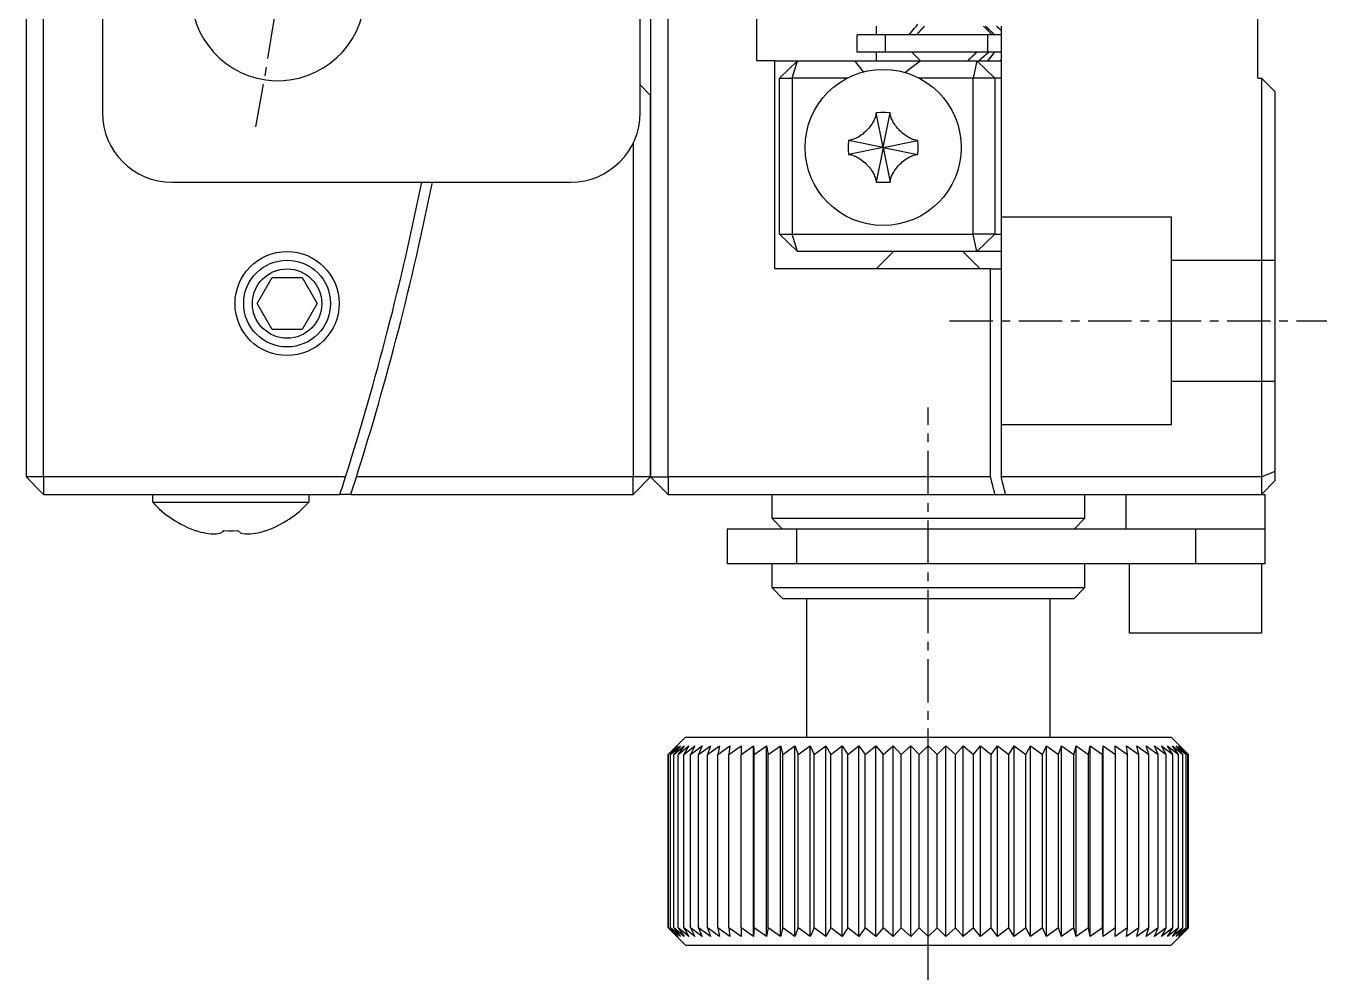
# Model space of a CAD drawing. Extents: x 72 to 479, y 51 to 365.
# Drawn here: x 328.93 to 366.42, y 134.86 to 162.36 of the extents above; entities that cross this region are included whole.
import ezdxf

# ---------------------------------------------------------------- set-up
doc = ezdxf.new("R2010")
doc.units = 0
doc.linetypes.add('CENTER', pattern=[2, 1.25, -0.25, 0.25, -0.25])
doc.layers.get('0').update_dxf_attribs({"linetype": 'CONTINUOUS'})
doc.layers.add('CENTER', color=1, linetype='CENTER')

msp = doc.modelspace()

# ---------------------------------------------------------------- linework, layer by layer
at = {"color": 7, "linetype": 'CONTINUOUS'}
for p, q in [((328.927, 198.362), (328.927, 149.362)), ((347.427, 149.362), (347.427, 198.362)), ((346.627, 159.862), (346.627, 187.862)), ((346.927, 187.362), (346.927, 160.362)), ((364.427, 160.862), (364.427, 186.862)), ((329.427, 149.362), (329.427, 173.862)), ((331.127, 169.411), (331.127, 159.862)), ((349.984, 161.362), (349.984, 168.862)), ((353.427, 162.362), (353.427, 162.112)), ((354.519, 162.29), (354.583, 162.362)), ((354.583, 162.362), (354.628, 162.412)), ((356.522, 162.362), (356.768, 162.112)), ((357.028, 162.362), (357.028, 149.362)), ((353.685, 162.112), (352.876, 162.112)), ((352.876, 161.612), (352.876, 162.112)), ((356.63, 162.112), (353.685, 162.112)), ((354.378, 162.112), (354.45, 162.206)), ((354.45, 162.206), (354.519, 162.29)), ((357.028, 162.112), (356.63, 162.112)), ((353.685, 161.612), (352.876, 161.612)), ((353.427, 161.612), (353.427, 161.362)), ((356.63, 161.612), (353.685, 161.612)), ((354.699, 161.362), (354.452, 161.612)), ((357.028, 161.612), (356.63, 161.612)), ((356.842, 161.612), (356.773, 161.522)), ((350.504, 161.362), (349.984, 161.362)), ((350.504, 161.362), (351.16, 161.362)), ((350.504, 155.362), (350.504, 161.362)), ((350.636, 160.862), (351.16, 161.362)), ((351.002, 160.862), (351.16, 161.362)), ((351.16, 161.362), (352.802, 161.362)), ((352.802, 161.362), (353.051, 161.037)), ((352.802, 161.362), (354.693, 161.362)), ((354.252, 161.023), (354.693, 161.362)), ((354.693, 161.362), (356.331, 161.362)), ((356.331, 161.362), (356.217, 160.862)), ((356.331, 161.362), (357.028, 161.362)), ((356.844, 160.862), (356.331, 161.362)), ((356.704, 161.439), (356.637, 161.362)), ((356.773, 161.522), (356.704, 161.439)), ((357.028, 161.395), (356.996, 161.362)), ((350.636, 156.362), (350.636, 160.862)), ((350.636, 160.862), (351.002, 160.862)), ((352.596, 160.862), (351.002, 160.862)), ((351.002, 160.862), (351.002, 156.362)), ((356.217, 160.862), (354.657, 160.862)), ((356.844, 160.862), (356.217, 160.862)), ((356.217, 156.362), (356.217, 160.862)), ((357.028, 160.862), (356.844, 160.862)), ((356.844, 160.862), (356.844, 156.362)), ((364.427, 160.862), (364.527, 160.862)), ((364.527, 160.862), (364.527, 149.362)), ((364.927, 160.462), (364.527, 160.862)), ((346.627, 160.662), (346.927, 160.362)), ((364.927, 149.528), (364.927, 160.462)), ((346.927, 160.362), (346.927, 149.362)), ((346.927, 149.362), (346.927, 160.362)), ((353.395, 159.721), (353.384, 159.693)), ((353.404, 159.749), (353.395, 159.721)), ((353.412, 159.777), (353.404, 159.749)), ((353.418, 159.806), (353.412, 159.777)), ((353.423, 159.835), (353.418, 159.806)), ((353.426, 159.864), (353.423, 159.835)), ((353.558, 159.869), (353.426, 159.864)), ((353.627, 158.862), (353.426, 159.864)), ((353.69, 159.869), (353.558, 159.869)), ((353.627, 158.862), (353.827, 159.864)), ((353.827, 159.864), (353.69, 159.869)), ((353.829, 159.841), (353.827, 159.864)), ((353.833, 159.818), (353.829, 159.841)), ((353.837, 159.796), (353.833, 159.818)), ((353.843, 159.773), (353.837, 159.796)), ((353.851, 159.744), (353.843, 159.773)), ((353.861, 159.716), (353.851, 159.744)), ((353.872, 159.687), (353.861, 159.716)), ((353.146, 159.347), (353.111, 159.313)), ((353.18, 159.383), (353.146, 159.347)), ((353.212, 159.42), (353.18, 159.383)), ((353.243, 159.457), (353.212, 159.42)), ((353.272, 159.495), (353.243, 159.457)), ((353.298, 159.533), (353.272, 159.495)), ((353.323, 159.573), (353.298, 159.533)), ((353.34, 159.602), (353.323, 159.573)), ((353.356, 159.632), (353.34, 159.602)), ((353.371, 159.662), (353.356, 159.632)), ((353.384, 159.693), (353.371, 159.662)), ((353.886, 159.656), (353.872, 159.687)), ((353.901, 159.625), (353.886, 159.656)), ((353.918, 159.594), (353.901, 159.625)), ((353.935, 159.564), (353.918, 159.594)), ((353.96, 159.526), (353.935, 159.564)), ((353.986, 159.489), (353.96, 159.526)), ((354.014, 159.452), (353.986, 159.489)), ((354.045, 159.415), (354.014, 159.452)), ((354.078, 159.378), (354.045, 159.415)), ((354.112, 159.343), (354.078, 159.378)), ((354.147, 159.309), (354.112, 159.343)), ((346.427, 158.99), (346.427, 149.362)), ((352.625, 159.062), (352.62, 158.925)), ((352.648, 159.065), (352.625, 159.062)), ((353.627, 158.862), (352.625, 159.062)), ((352.671, 159.068), (352.648, 159.065)), ((352.693, 159.073), (352.671, 159.068)), ((352.716, 159.078), (352.693, 159.073)), ((352.745, 159.087), (352.716, 159.078)), ((352.773, 159.096), (352.745, 159.087)), ((352.802, 159.107), (352.773, 159.096)), ((352.833, 159.121), (352.802, 159.107)), ((352.864, 159.136), (352.833, 159.121)), ((352.895, 159.153), (352.864, 159.136)), ((352.925, 159.171), (352.895, 159.153)), ((352.963, 159.195), (352.925, 159.171)), ((353, 159.222), (352.963, 159.195)), ((353.037, 159.249), (353, 159.222)), ((353.074, 159.281), (353.037, 159.249)), ((353.111, 159.313), (353.074, 159.281)), ((353.627, 158.862), (354.628, 159.062)), ((354.184, 159.276), (354.147, 159.309)), ((354.222, 159.246), (354.184, 159.276)), ((354.259, 159.217), (354.222, 159.246)), ((354.298, 159.191), (354.259, 159.217)), ((354.337, 159.166), (354.298, 159.191)), ((354.367, 159.149), (354.337, 159.166)), ((354.396, 159.133), (354.367, 159.149)), ((354.427, 159.118), (354.396, 159.133)), ((354.458, 159.105), (354.427, 159.118)), ((354.485, 159.094), (354.458, 159.105)), ((354.514, 159.085), (354.485, 159.094)), ((354.542, 159.077), (354.514, 159.085)), ((354.571, 159.071), (354.542, 159.077)), ((354.599, 159.066), (354.571, 159.071)), ((354.628, 159.062), (354.599, 159.066)), ((354.633, 158.931), (354.628, 159.062)), ((352.62, 158.925), (352.62, 158.794)), ((352.62, 158.794), (352.625, 158.662)), ((353.627, 158.862), (352.625, 158.662)), ((352.625, 158.662), (352.654, 158.659)), ((352.654, 158.659), (352.683, 158.654)), ((352.683, 158.654), (352.712, 158.647)), ((352.712, 158.647), (352.74, 158.639)), ((352.74, 158.639), (352.768, 158.63)), ((352.768, 158.63), (352.796, 158.619)), ((352.796, 158.619), (352.827, 158.606)), ((352.827, 158.606), (352.857, 158.592)), ((352.857, 158.592), (352.887, 158.576)), ((353.627, 158.862), (353.426, 157.861)), ((353.627, 158.862), (353.827, 157.861)), ((353.627, 158.862), (354.628, 158.662)), ((354.359, 158.571), (354.389, 158.588)), ((354.389, 158.588), (354.42, 158.603)), ((354.42, 158.603), (354.452, 158.617)), ((354.452, 158.617), (354.48, 158.628)), ((354.48, 158.628), (354.509, 158.638)), ((354.509, 158.638), (354.538, 158.646)), ((354.538, 158.646), (354.56, 158.652)), ((354.56, 158.652), (354.583, 158.656)), ((354.583, 158.656), (354.605, 158.66)), ((354.605, 158.66), (354.628, 158.662)), ((354.628, 158.662), (354.633, 158.799)), ((354.633, 158.799), (354.633, 158.931)), ((352.887, 158.576), (352.916, 158.559)), ((352.916, 158.559), (352.956, 158.534)), ((352.956, 158.534), (352.994, 158.507)), ((352.994, 158.507), (353.032, 158.479)), ((353.032, 158.479), (353.069, 158.448)), ((353.069, 158.448), (353.106, 158.415)), ((353.106, 158.415), (353.141, 158.382)), ((353.141, 158.382), (353.176, 158.346)), ((353.176, 158.346), (353.208, 158.31)), ((353.208, 158.31), (353.239, 158.272)), ((353.239, 158.272), (353.267, 158.236)), ((353.267, 158.236), (353.294, 158.198)), ((353.955, 158.191), (353.982, 158.23)), ((353.982, 158.23), (354.01, 158.267)), ((354.01, 158.267), (354.041, 158.305)), ((354.041, 158.305), (354.073, 158.342)), ((354.073, 158.342), (354.107, 158.377)), ((354.107, 158.377), (354.143, 158.411)), ((354.143, 158.411), (354.179, 158.444)), ((354.179, 158.444), (354.217, 158.475)), ((354.217, 158.475), (354.253, 158.503)), ((354.253, 158.503), (354.291, 158.529)), ((354.291, 158.529), (354.329, 158.554)), ((354.329, 158.554), (354.359, 158.571)), ((333.127, 157.862), (344.627, 157.862)), ((353.294, 158.198), (353.318, 158.16)), ((353.318, 158.16), (353.336, 158.13)), ((353.336, 158.13), (353.352, 158.1)), ((353.352, 158.1), (353.368, 158.069)), ((353.368, 158.069), (353.382, 158.037)), ((353.382, 158.037), (353.393, 158.009)), ((353.393, 158.009), (353.402, 157.98)), ((353.402, 157.98), (353.411, 157.951)), ((353.411, 157.951), (353.416, 157.929)), ((353.416, 157.929), (353.421, 157.906)), ((353.421, 157.906), (353.424, 157.884)), ((353.424, 157.884), (353.426, 157.861)), ((353.426, 157.861), (353.564, 157.856)), ((353.564, 157.856), (353.695, 157.856)), ((353.695, 157.856), (353.827, 157.861)), ((353.827, 157.861), (353.83, 157.89)), ((353.83, 157.89), (353.835, 157.918)), ((353.835, 157.918), (353.842, 157.947)), ((353.842, 157.947), (353.85, 157.975)), ((353.85, 157.975), (353.859, 158.004)), ((353.859, 158.004), (353.869, 158.031)), ((353.869, 158.031), (353.883, 158.062)), ((353.883, 158.062), (353.897, 158.093)), ((353.897, 158.093), (353.913, 158.122)), ((353.913, 158.122), (353.93, 158.152)), ((353.93, 158.152), (353.955, 158.191)), ((350.636, 156.362), (351.16, 155.862)), ((350.636, 156.362), (351.002, 156.362)), ((351.002, 156.362), (356.217, 156.362)), ((351.16, 155.862), (351.002, 156.362)), ((356.331, 155.862), (356.217, 156.362)), ((356.844, 156.362), (356.217, 156.362)), ((356.331, 155.862), (356.844, 156.362)), ((356.844, 156.362), (357.028, 156.362)), ((356.331, 155.862), (351.16, 155.862)), ((353.425, 155.362), (353.675, 155.612)), ((353.675, 155.612), (353.925, 155.862)), ((353.918, 155.854), (353.918, 155.862)), ((355.925, 155.862), (356.175, 155.612)), ((356.175, 155.612), (356.425, 155.362)), ((357.028, 155.862), (356.331, 155.862)), ((356.718, 155.362), (350.504, 155.362)), ((356.718, 149.362), (356.718, 155.362)), ((356.718, 155.362), (357.028, 155.362)), ((335.584, 154.362), (336.017, 155.112)), ((336.017, 155.112), (336.883, 155.112)), ((336.883, 155.112), (337.316, 154.362)), ((336.017, 153.612), (335.584, 154.362)), ((337.316, 154.362), (336.883, 153.612)), ((336.883, 153.612), (336.017, 153.612)), ((329.427, 148.862), (328.927, 149.362)), ((329.427, 149.362), (328.927, 149.362)), ((338.133, 149.362), (329.427, 149.362)), ((329.427, 149.362), (329.427, 148.862)), ((346.427, 149.362), (338.447, 149.362)), ((346.927, 149.362), (346.427, 148.862)), ((346.427, 148.862), (346.427, 149.362)), ((346.927, 149.362), (346.427, 149.362)), ((346.927, 149.362), (347.427, 149.362)), ((346.927, 149.362), (347.427, 148.862)), ((356.718, 149.362), (347.427, 149.362)), ((347.427, 149.362), (347.427, 148.862)), ((364.527, 149.362), (357.028, 149.362)), ((364.527, 149.362), (364.927, 149.528)), ((364.527, 149.362), (364.527, 148.862)), ((364.527, 148.862), (364.927, 149.262)), ((364.927, 149.262), (364.927, 149.528)), ((329.427, 148.862), (337.972, 148.862)), ((332.577, 148.633), (332.577, 148.862)), ((337.077, 148.862), (337.077, 148.633)), ((338.288, 148.862), (337.972, 148.862)), ((338.288, 148.862), (346.427, 148.862)), ((347.427, 148.862), (356.847, 148.862)), ((350.427, 148.162), (350.427, 148.862)), ((356.847, 148.862), (357.157, 148.862)), ((357.157, 148.862), (364.527, 148.862)), ((359.427, 148.862), (359.427, 148.162)), ((360.627, 147.862), (360.627, 148.862)), ((364.527, 148.862), (364.627, 148.862)), ((364.627, 148.862), (364.627, 147.862)), ((332.577, 148.633), (334.827, 148.633)), ((334.827, 148.633), (337.077, 148.633)), ((359.427, 148.162), (350.427, 148.162)), ((350.727, 147.862), (350.427, 148.162)), ((359.427, 148.162), (359.127, 147.862)), ((333.82, 147.813), (333.825, 147.818)), ((334.408, 147.722), (334.518, 147.74)), ((334.518, 147.74), (334.611, 147.789)), ((334.611, 147.789), (334.626, 147.818)), ((334.626, 147.818), (334.764, 147.814)), ((334.764, 147.814), (334.895, 147.814)), ((334.895, 147.814), (335.027, 147.818)), ((335.027, 147.818), (335.113, 147.747)), ((335.113, 147.747), (335.241, 147.722)), ((335.828, 147.818), (335.834, 147.813)), ((349.127, 147.862), (349.127, 146.862)), ((351.127, 147.862), (349.127, 147.862)), ((362.627, 147.862), (351.127, 147.862)), ((364.627, 147.862), (362.627, 147.862)), ((364.627, 147.862), (364.627, 146.862)), ((351.127, 146.862), (349.127, 146.862)), ((350.427, 146.162), (350.427, 146.862)), ((362.627, 146.862), (351.127, 146.862)), ((359.427, 146.862), (359.427, 146.162)), ((360.727, 144.862), (360.727, 146.862)), ((364.627, 146.862), (362.627, 146.862)), ((364.527, 146.862), (364.527, 144.862)), ((359.427, 146.162), (350.427, 146.162)), ((350.727, 145.862), (350.427, 146.162)), ((350.727, 145.862), (359.127, 145.862)), ((351.427, 141.862), (351.427, 145.862)), ((358.427, 145.862), (358.427, 141.862)), ((359.427, 146.162), (359.127, 145.862)), ((364.527, 144.862), (360.727, 144.862)), ((347.427, 141.362), (347.927, 141.862)), ((347.927, 141.862), (361.927, 141.862)), ((361.927, 141.862), (362.427, 141.362)), ((347.427, 141.362), (347.68, 141.611)), ((347.427, 136.362), (347.427, 141.362)), ((347.68, 141.611), (347.445, 141.362)), ((347.445, 141.362), (347.715, 141.611)), ((347.445, 136.362), (347.445, 141.362)), ((347.5, 141.362), (347.786, 141.611)), ((347.715, 141.611), (347.5, 141.362)), ((347.5, 136.362), (347.5, 141.362)), ((347.591, 141.362), (347.891, 141.611)), ((347.786, 141.611), (347.591, 141.362)), ((347.591, 136.362), (347.591, 141.362)), ((347.717, 141.362), (348.03, 141.611)), ((347.891, 141.611), (347.717, 141.362)), ((347.717, 136.362), (347.717, 141.362)), ((347.879, 141.362), (348.203, 141.611)), ((348.03, 141.611), (347.879, 141.362)), ((347.879, 136.362), (347.879, 141.362)), ((348.075, 141.362), (348.409, 141.611)), ((348.203, 141.611), (348.075, 141.362)), ((348.075, 136.362), (348.075, 141.362)), ((348.305, 141.362), (348.647, 141.611)), ((348.409, 141.611), (348.305, 141.362)), ((348.305, 136.362), (348.305, 141.362)), ((348.566, 141.362), (348.915, 141.611)), ((348.647, 141.611), (348.566, 141.362)), ((348.566, 136.362), (348.566, 141.362)), ((348.859, 141.362), (349.213, 141.611)), ((348.915, 141.611), (348.859, 141.362)), ((348.859, 136.362), (348.859, 141.362)), ((349.181, 141.362), (349.538, 141.611)), ((349.213, 141.611), (349.181, 141.362)), ((349.181, 136.362), (349.181, 141.362)), ((349.532, 141.362), (349.89, 141.611)), ((349.538, 141.611), (349.532, 141.362)), ((349.532, 136.362), (349.532, 141.362)), ((349.89, 136.114), (349.89, 141.611)), ((349.89, 141.611), (349.908, 141.362)), ((349.908, 141.362), (350.266, 141.611)), ((349.908, 136.362), (349.908, 141.362)), ((350.266, 136.114), (350.266, 141.611)), ((350.266, 141.611), (350.309, 141.362)), ((350.309, 141.362), (350.665, 141.611)), ((350.309, 136.362), (350.309, 141.362)), ((350.665, 136.114), (350.665, 141.611)), ((350.665, 141.611), (350.733, 141.362)), ((350.733, 141.362), (351.084, 141.611)), ((350.733, 136.362), (350.733, 141.362)), ((351.084, 136.114), (351.084, 141.611)), ((351.084, 141.611), (351.177, 141.362)), ((351.177, 141.362), (351.522, 141.611)), ((351.177, 136.362), (351.177, 141.362)), ((351.522, 136.114), (351.522, 141.611)), ((351.522, 141.611), (351.639, 141.362)), ((351.639, 141.362), (351.977, 141.611)), ((351.639, 136.362), (351.639, 141.362)), ((351.977, 136.114), (351.977, 141.611)), ((351.977, 141.611), (352.117, 141.362)), ((352.117, 141.362), (352.447, 141.611)), ((352.117, 136.362), (352.117, 141.362)), ((352.447, 136.114), (352.447, 141.611)), ((352.447, 141.611), (352.609, 141.362)), ((352.609, 141.362), (352.928, 141.611)), ((352.609, 136.362), (352.609, 141.362)), ((352.928, 136.114), (352.928, 141.611)), ((352.928, 141.611), (353.112, 141.362)), ((353.112, 141.362), (353.419, 141.611)), ((353.112, 136.362), (353.112, 141.362)), ((353.419, 136.114), (353.419, 141.611)), ((353.419, 141.611), (353.624, 141.362)), ((353.624, 141.362), (353.918, 141.611)), ((353.624, 136.362), (353.624, 141.362)), ((353.918, 136.114), (353.918, 141.611)), ((353.918, 141.611), (354.143, 141.362)), ((354.143, 141.362), (354.421, 141.611)), ((354.143, 136.362), (354.143, 141.362)), ((354.421, 136.114), (354.421, 141.611)), ((354.421, 141.611), (354.665, 141.362)), ((354.665, 141.362), (354.927, 141.611)), ((354.665, 136.362), (354.665, 141.362)), ((354.927, 136.114), (354.927, 141.611)), ((354.927, 141.611), (355.188, 141.362)), ((355.188, 141.362), (355.433, 141.611)), ((355.188, 136.362), (355.188, 141.362)), ((355.433, 136.114), (355.433, 141.611)), ((355.433, 141.611), (355.711, 141.362)), ((355.711, 141.362), (355.936, 141.611)), ((355.711, 136.362), (355.711, 141.362)), ((355.936, 136.114), (355.936, 141.611)), ((355.936, 141.611), (356.229, 141.362)), ((356.229, 141.362), (356.434, 141.611)), ((356.229, 136.362), (356.229, 141.362)), ((356.434, 136.114), (356.434, 141.611)), ((356.434, 141.611), (356.741, 141.362)), ((356.741, 141.362), (356.925, 141.611)), ((356.741, 136.362), (356.741, 141.362)), ((356.925, 136.114), (356.925, 141.611)), ((356.925, 141.611), (357.244, 141.362)), ((357.244, 141.362), (357.407, 141.611)), ((357.244, 136.362), (357.244, 141.362)), ((357.407, 136.114), (357.407, 141.611)), ((357.407, 141.611), (357.736, 141.362)), ((357.736, 141.362), (357.876, 141.611)), ((357.736, 136.362), (357.736, 141.362)), ((357.876, 136.114), (357.876, 141.611)), ((357.876, 141.611), (358.215, 141.362)), ((358.215, 141.362), (358.331, 141.611)), ((358.215, 136.362), (358.215, 141.362)), ((358.331, 136.114), (358.331, 141.611)), ((358.331, 141.611), (358.677, 141.362)), ((358.677, 141.362), (358.769, 141.611)), ((358.677, 136.362), (358.677, 141.362)), ((358.769, 136.114), (358.769, 141.611)), ((358.769, 141.611), (359.121, 141.362)), ((359.121, 141.362), (359.189, 141.611)), ((359.121, 136.362), (359.121, 141.362)), ((359.189, 136.114), (359.189, 141.611)), ((359.189, 141.611), (359.544, 141.362)), ((359.544, 141.362), (359.588, 141.611)), ((359.544, 136.362), (359.544, 141.362)), ((359.588, 136.114), (359.588, 141.611)), ((359.588, 141.611), (359.945, 141.362)), ((359.945, 141.362), (359.964, 141.611)), ((359.945, 136.362), (359.945, 141.362)), ((359.964, 136.114), (359.964, 141.611)), ((359.964, 141.611), (360.322, 141.362)), ((360.316, 141.611), (360.672, 141.362)), ((360.322, 141.362), (360.316, 141.611)), ((360.322, 136.362), (360.322, 141.362)), ((360.641, 141.611), (360.994, 141.362)), ((360.672, 141.362), (360.641, 141.611)), ((360.672, 136.362), (360.672, 141.362)), ((360.938, 141.611), (361.287, 141.362)), ((360.994, 141.362), (360.938, 141.611)), ((360.994, 136.362), (360.994, 141.362)), ((361.207, 141.611), (361.549, 141.362)), ((361.287, 141.362), (361.207, 141.611)), ((361.287, 136.362), (361.287, 141.362)), ((361.444, 141.611), (361.778, 141.362)), ((361.549, 141.362), (361.444, 141.611)), ((361.549, 136.362), (361.549, 141.362)), ((361.65, 141.611), (361.974, 141.362)), ((361.778, 141.362), (361.65, 141.611)), ((361.778, 136.362), (361.778, 141.362)), ((361.823, 141.611), (362.136, 141.362)), ((361.974, 141.362), (361.823, 141.611)), ((361.963, 141.611), (362.263, 141.362)), ((362.136, 141.362), (361.963, 141.611)), ((361.974, 136.362), (361.974, 141.362)), ((362.068, 141.611), (362.354, 141.362)), ((362.263, 141.362), (362.068, 141.611)), ((362.136, 136.362), (362.136, 141.362)), ((362.138, 141.611), (362.408, 141.362)), ((362.354, 141.362), (362.138, 141.611)), ((362.174, 141.611), (362.427, 141.362)), ((362.408, 141.362), (362.174, 141.611)), ((362.263, 136.362), (362.263, 141.362)), ((362.354, 136.362), (362.354, 141.362)), ((362.408, 136.362), (362.408, 141.362)), ((362.427, 136.362), (362.427, 141.362)), ((347.927, 135.862), (347.427, 136.362)), ((347.68, 136.114), (347.427, 136.362)), ((347.445, 136.362), (347.68, 136.114)), ((347.715, 136.114), (347.445, 136.362)), ((347.5, 136.362), (347.715, 136.114)), ((347.786, 136.114), (347.5, 136.362)), ((347.591, 136.362), (347.786, 136.114)), ((347.891, 136.114), (347.591, 136.362)), ((347.717, 136.362), (347.891, 136.114)), ((348.03, 136.114), (347.717, 136.362)), ((348.203, 136.114), (347.879, 136.362)), ((347.879, 136.362), (348.03, 136.114)), ((348.075, 136.362), (348.203, 136.114)), ((348.409, 136.114), (348.075, 136.362)), ((348.305, 136.362), (348.409, 136.114)), ((348.647, 136.114), (348.305, 136.362)), ((348.566, 136.362), (348.647, 136.114)), ((348.915, 136.114), (348.566, 136.362)), ((348.859, 136.362), (348.915, 136.114)), ((349.213, 136.114), (348.859, 136.362)), ((349.181, 136.362), (349.213, 136.114)), ((349.538, 136.114), (349.181, 136.362)), ((349.532, 136.362), (349.538, 136.114)), ((349.89, 136.114), (349.532, 136.362)), ((349.908, 136.362), (349.89, 136.114)), ((350.266, 136.114), (349.908, 136.362)), ((350.309, 136.362), (350.266, 136.114)), ((350.665, 136.114), (350.309, 136.362)), ((350.733, 136.362), (350.665, 136.114)), ((351.084, 136.114), (350.733, 136.362)), ((351.177, 136.362), (351.084, 136.114)), ((351.522, 136.114), (351.177, 136.362)), ((351.639, 136.362), (351.522, 136.114)), ((351.977, 136.114), (351.639, 136.362)), ((352.117, 136.362), (351.977, 136.114)), ((352.447, 136.114), (352.117, 136.362)), ((352.609, 136.362), (352.447, 136.114)), ((352.928, 136.114), (352.609, 136.362)), ((353.112, 136.362), (352.928, 136.114)), ((353.419, 136.114), (353.112, 136.362)), ((353.624, 136.362), (353.419, 136.114)), ((353.918, 136.114), (353.624, 136.362)), ((354.143, 136.362), (353.918, 136.114)), ((354.421, 136.114), (354.143, 136.362)), ((354.665, 136.362), (354.421, 136.114)), ((354.927, 136.114), (354.665, 136.362)), ((355.188, 136.362), (354.927, 136.114)), ((355.433, 136.114), (355.188, 136.362)), ((355.711, 136.362), (355.433, 136.114)), ((355.936, 136.114), (355.711, 136.362)), ((356.229, 136.362), (355.936, 136.114)), ((356.434, 136.114), (356.229, 136.362)), ((356.741, 136.362), (356.434, 136.114)), ((356.925, 136.114), (356.741, 136.362)), ((357.244, 136.362), (356.925, 136.114)), ((357.407, 136.114), (357.244, 136.362)), ((357.736, 136.362), (357.407, 136.114)), ((357.876, 136.114), (357.736, 136.362)), ((358.215, 136.362), (357.876, 136.114)), ((358.331, 136.114), (358.215, 136.362)), ((358.677, 136.362), (358.331, 136.114)), ((358.769, 136.114), (358.677, 136.362)), ((359.121, 136.362), (358.769, 136.114)), ((359.189, 136.114), (359.121, 136.362)), ((359.544, 136.362), (359.189, 136.114)), ((359.588, 136.114), (359.544, 136.362)), ((359.945, 136.362), (359.588, 136.114)), ((359.964, 136.114), (359.945, 136.362)), ((360.322, 136.362), (359.964, 136.114)), ((360.316, 136.114), (360.322, 136.362)), ((360.672, 136.362), (360.316, 136.114)), ((360.641, 136.114), (360.672, 136.362)), ((360.994, 136.362), (360.641, 136.114)), ((360.938, 136.114), (360.994, 136.362)), ((361.287, 136.362), (360.938, 136.114)), ((361.207, 136.114), (361.287, 136.362)), ((361.549, 136.362), (361.207, 136.114)), ((361.444, 136.114), (361.549, 136.362)), ((361.778, 136.362), (361.444, 136.114)), ((361.65, 136.114), (361.778, 136.362)), ((361.974, 136.362), (361.65, 136.114)), ((361.823, 136.114), (361.974, 136.362)), ((362.136, 136.362), (361.823, 136.114)), ((362.427, 136.362), (361.927, 135.862)), ((361.963, 136.114), (362.136, 136.362)), ((362.263, 136.362), (361.963, 136.114)), ((362.068, 136.114), (362.263, 136.362)), ((362.354, 136.362), (362.068, 136.114)), ((362.138, 136.114), (362.354, 136.362)), ((362.408, 136.362), (362.138, 136.114)), ((362.174, 136.114), (362.408, 136.362)), ((362.427, 136.362), (362.174, 136.114)), ((347.927, 135.862), (361.927, 135.862))]:
    msp.add_line(p, q, dxfattribs=at)
at = {"color": 3, "linetype": 'CONTINUOUS'}
for p, q in [((353.685, 162.112), (353.685, 161.612)), ((356.63, 162.112), (356.63, 161.612)), ((357.028, 156.862), (361.927, 156.862)), ((361.927, 156.862), (361.927, 150.862)), ((361.927, 155.612), (364.927, 155.612)), ((364.927, 152.112), (361.927, 152.112)), ((361.927, 150.862), (357.028, 150.862)), ((351.127, 147.862), (351.127, 146.862)), ((362.627, 147.862), (362.627, 146.862))]:
    msp.add_line(p, q, dxfattribs=at)
for points in [[(354.823, 162.362, 0), (354.821, 162.36, 0), (354.819, 162.358, 0), (354.817, 162.356, 0), (354.815, 162.354, 0), (354.813, 162.352, 0), (354.811, 162.35, 0), (354.809, 162.348, 0), (354.807, 162.346, 0), (354.806, 162.344, 0), (354.804, 162.342, 0), (354.802, 162.34, 0), (354.8, 162.338, 0), (354.798, 162.336, 0), (354.796, 162.334, 0), (354.794, 162.332, 0), (354.792, 162.33, 0), (354.79, 162.328, 0), (354.788, 162.326, 0), (354.786, 162.324, 0), (354.784, 162.322, 0), (354.782, 162.32, 0), (354.78, 162.318, 0), (354.779, 162.316, 0), (354.777, 162.314, 0), (354.775, 162.312, 0), (354.773, 162.31, 0), (354.771, 162.308, 0), (354.769, 162.306, 0), (354.767, 162.304, 0), (354.765, 162.302, 0), (354.763, 162.3, 0), (354.761, 162.298, 0), (354.76, 162.296, 0), (354.758, 162.294, 0), (354.756, 162.292, 0), (354.754, 162.29, 0), (354.752, 162.287, 0), (354.75, 162.285, 0), (354.748, 162.283, 0), (354.746, 162.281, 0), (354.744, 162.28, 0), (354.743, 162.278, 0), (354.741, 162.276, 0), (354.739, 162.274, 0), (354.737, 162.272, 0), (354.735, 162.27, 0), (354.733, 162.268, 0), (354.731, 162.266, 0), (354.73, 162.264, 0), (354.728, 162.262, 0), (354.726, 162.26, 0), (354.724, 162.258, 0), (354.722, 162.256, 0), (354.72, 162.254, 0), (354.719, 162.252, 0), (354.717, 162.25, 0), (354.715, 162.248, 0), (354.713, 162.246, 0), (354.711, 162.244, 0), (354.709, 162.242, 0), (354.708, 162.24, 0), (354.706, 162.238, 0), (354.704, 162.236, 0), (354.702, 162.234, 0), (354.7, 162.232, 0), (354.699, 162.23, 0), (354.697, 162.228, 0), (354.695, 162.226, 0), (354.693, 162.224, 0), (354.691, 162.222, 0), (354.69, 162.22, 0), (354.688, 162.218, 0), (354.686, 162.216, 0), (354.684, 162.214, 0), (354.682, 162.212, 0), (354.681, 162.21, 0), (354.679, 162.209, 0), (354.677, 162.207, 0), (354.675, 162.205, 0), (354.674, 162.203, 0), (354.672, 162.201, 0), (354.67, 162.199, 0), (354.668, 162.197, 0), (354.667, 162.195, 0), (354.665, 162.193, 0), (354.663, 162.191, 0), (354.661, 162.189, 0), (354.66, 162.187, 0), (354.658, 162.185, 0), (354.656, 162.183, 0), (354.655, 162.182, 0), (354.653, 162.18, 0), (354.651, 162.178, 0), (354.649, 162.176, 0), (354.648, 162.174, 0), (354.646, 162.172, 0), (354.644, 162.17, 0), (354.643, 162.168, 0), (354.641, 162.166, 0), (354.639, 162.164, 0), (354.637, 162.162, 0), (354.636, 162.161, 0), (354.634, 162.159, 0), (354.632, 162.157, 0), (354.631, 162.155, 0), (354.629, 162.153, 0), (354.627, 162.151, 0), (354.626, 162.149, 0), (354.624, 162.147, 0), (354.622, 162.146, 0), (354.621, 162.144, 0), (354.619, 162.142, 0), (354.617, 162.14, 0), (354.616, 162.138, 0), (354.614, 162.136, 0), (354.613, 162.134, 0), (354.611, 162.132, 0), (354.609, 162.131, 0), (354.608, 162.129, 0), (354.606, 162.127, 0), (354.604, 162.125, 0), (354.603, 162.123, 0), (354.601, 162.121, 0), (354.6, 162.12, 0), (354.598, 162.118, 0), (354.596, 162.116, 0), (354.595, 162.114, 0), (354.593, 162.112, 0)], [(356.578, 162.362, 0), (356.58, 162.36, 0), (356.582, 162.358, 0), (356.584, 162.356, 0), (356.586, 162.354, 0), (356.588, 162.352, 0), (356.59, 162.35, 0), (356.592, 162.348, 0), (356.594, 162.346, 0), (356.596, 162.344, 0), (356.598, 162.342, 0), (356.6, 162.34, 0), (356.602, 162.338, 0), (356.604, 162.336, 0), (356.606, 162.334, 0), (356.608, 162.332, 0), (356.61, 162.33, 0), (356.613, 162.328, 0), (356.615, 162.326, 0), (356.617, 162.324, 0), (356.619, 162.322, 0), (356.621, 162.32, 0), (356.623, 162.318, 0), (356.625, 162.316, 0), (356.627, 162.314, 0), (356.629, 162.312, 0), (356.631, 162.31, 0), (356.633, 162.308, 0), (356.635, 162.306, 0), (356.637, 162.304, 0), (356.639, 162.302, 0), (356.641, 162.3, 0), (356.643, 162.298, 0), (356.645, 162.296, 0), (356.648, 162.294, 0), (356.65, 162.292, 0), (356.652, 162.29, 0), (356.654, 162.287, 0), (356.656, 162.285, 0), (356.658, 162.283, 0), (356.66, 162.281, 0), (356.662, 162.28, 0), (356.664, 162.278, 0), (356.666, 162.276, 0), (356.668, 162.274, 0), (356.67, 162.272, 0), (356.672, 162.27, 0), (356.674, 162.268, 0), (356.676, 162.266, 0), (356.678, 162.264, 0), (356.68, 162.262, 0), (356.683, 162.26, 0), (356.685, 162.258, 0), (356.687, 162.256, 0), (356.689, 162.254, 0), (356.691, 162.252, 0), (356.693, 162.25, 0), (356.695, 162.248, 0), (356.697, 162.246, 0), (356.699, 162.244, 0), (356.701, 162.242, 0), (356.703, 162.24, 0), (356.705, 162.238, 0), (356.707, 162.236, 0), (356.709, 162.234, 0), (356.711, 162.232, 0), (356.713, 162.23, 0), (356.715, 162.228, 0), (356.717, 162.226, 0), (356.72, 162.224, 0), (356.722, 162.222, 0), (356.724, 162.22, 0), (356.726, 162.218, 0), (356.728, 162.216, 0), (356.73, 162.214, 0), (356.732, 162.212, 0), (356.734, 162.21, 0), (356.736, 162.209, 0), (356.738, 162.207, 0), (356.74, 162.205, 0), (356.742, 162.203, 0), (356.744, 162.201, 0), (356.746, 162.199, 0), (356.748, 162.197, 0), (356.75, 162.195, 0), (356.752, 162.193, 0), (356.754, 162.191, 0), (356.756, 162.189, 0), (356.758, 162.187, 0), (356.76, 162.185, 0), (356.762, 162.183, 0), (356.764, 162.182, 0), (356.766, 162.18, 0), (356.768, 162.178, 0), (356.77, 162.176, 0), (356.773, 162.174, 0), (356.775, 162.172, 0), (356.777, 162.17, 0), (356.779, 162.168, 0), (356.781, 162.166, 0), (356.783, 162.164, 0), (356.785, 162.162, 0), (356.787, 162.161, 0), (356.789, 162.159, 0), (356.791, 162.157, 0), (356.793, 162.155, 0), (356.795, 162.153, 0), (356.797, 162.151, 0), (356.799, 162.149, 0), (356.801, 162.147, 0), (356.803, 162.146, 0), (356.805, 162.144, 0), (356.807, 162.142, 0), (356.809, 162.14, 0), (356.811, 162.138, 0), (356.813, 162.136, 0), (356.815, 162.134, 0), (356.817, 162.132, 0), (356.819, 162.131, 0), (356.821, 162.129, 0), (356.823, 162.127, 0), (356.825, 162.125, 0), (356.827, 162.123, 0), (356.829, 162.121, 0), (356.831, 162.12, 0), (356.833, 162.118, 0), (356.835, 162.116, 0), (356.837, 162.114, 0), (356.839, 162.112, 0)], [(356.891, 162.362, 0), (356.892, 162.361, 0), (356.893, 162.36, 0), (356.894, 162.359, 0), (356.896, 162.358, 0), (356.897, 162.357, 0), (356.898, 162.356, 0), (356.899, 162.355, 0), (356.9, 162.354, 0), (356.901, 162.353, 0), (356.902, 162.352, 0), (356.903, 162.351, 0), (356.904, 162.35, 0), (356.906, 162.349, 0), (356.907, 162.348, 0), (356.908, 162.347, 0), (356.909, 162.346, 0), (356.91, 162.345, 0), (356.911, 162.344, 0), (356.912, 162.343, 0), (356.913, 162.342, 0), (356.914, 162.341, 0), (356.915, 162.34, 0), (356.917, 162.338, 0), (356.918, 162.337, 0), (356.919, 162.336, 0), (356.92, 162.335, 0), (356.921, 162.334, 0), (356.922, 162.333, 0), (356.923, 162.332, 0), (356.924, 162.331, 0), (356.925, 162.33, 0), (356.926, 162.329, 0), (356.928, 162.328, 0), (356.929, 162.327, 0), (356.93, 162.326, 0), (356.931, 162.325, 0), (356.932, 162.324, 0), (356.933, 162.323, 0), (356.934, 162.322, 0), (356.935, 162.321, 0), (356.936, 162.32, 0), (356.937, 162.319, 0), (356.938, 162.318, 0), (356.939, 162.317, 0), (356.941, 162.316, 0), (356.942, 162.315, 0), (356.943, 162.314, 0), (356.944, 162.313, 0), (356.945, 162.312, 0), (356.946, 162.311, 0), (356.947, 162.31, 0), (356.948, 162.309, 0), (356.949, 162.308, 0), (356.95, 162.307, 0), (356.951, 162.306, 0), (356.952, 162.305, 0), (356.954, 162.304, 0), (356.955, 162.303, 0), (356.956, 162.302, 0), (356.957, 162.301, 0), (356.958, 162.3, 0), (356.959, 162.299, 0), (356.96, 162.298, 0), (356.961, 162.297, 0), (356.962, 162.296, 0), (356.963, 162.295, 0), (356.964, 162.294, 0), (356.965, 162.293, 0), (356.966, 162.293, 0), (356.968, 162.292, 0), (356.969, 162.291, 0), (356.97, 162.29, 0), (356.971, 162.289, 0), (356.972, 162.288, 0), (356.973, 162.287, 0), (356.974, 162.286, 0), (356.975, 162.285, 0), (356.976, 162.284, 0), (356.977, 162.283, 0), (356.978, 162.282, 0), (356.979, 162.281, 0), (356.98, 162.28, 0), (356.981, 162.279, 0), (356.982, 162.278, 0), (356.983, 162.277, 0), (356.985, 162.276, 0), (356.986, 162.275, 0), (356.987, 162.274, 0), (356.988, 162.273, 0), (356.989, 162.272, 0), (356.99, 162.271, 0), (356.991, 162.27, 0), (356.992, 162.269, 0), (356.993, 162.268, 0), (356.994, 162.268, 0), (356.995, 162.267, 0), (356.996, 162.266, 0), (356.997, 162.265, 0), (356.998, 162.264, 0), (356.999, 162.263, 0), (357, 162.262, 0), (357.001, 162.261, 0), (357.002, 162.26, 0), (357.003, 162.259, 0), (357.004, 162.258, 0), (357.006, 162.257, 0), (357.007, 162.256, 0), (357.008, 162.255, 0), (357.009, 162.254, 0), (357.01, 162.253, 0), (357.011, 162.253, 0), (357.012, 162.252, 0), (357.013, 162.251, 0), (357.014, 162.25, 0), (357.015, 162.249, 0), (357.016, 162.248, 0), (357.017, 162.247, 0), (357.018, 162.246, 0), (357.019, 162.245, 0), (357.02, 162.244, 0), (357.021, 162.243, 0), (357.022, 162.242, 0), (357.023, 162.241, 0), (357.024, 162.241, 0), (357.025, 162.24, 0), (357.026, 162.239, 0), (357.027, 162.238, 0), (357.028, 162.237, 0)], [(356.332, 161.612, 0), (356.33, 161.61, 0), (356.328, 161.609, 0), (356.326, 161.607, 0), (356.324, 161.605, 0), (356.322, 161.603, 0), (356.32, 161.601, 0), (356.318, 161.599, 0), (356.316, 161.598, 0), (356.314, 161.596, 0), (356.312, 161.594, 0), (356.31, 161.592, 0), (356.307, 161.59, 0), (356.305, 161.588, 0), (356.303, 161.586, 0), (356.301, 161.585, 0), (356.299, 161.583, 0), (356.297, 161.581, 0), (356.295, 161.579, 0), (356.293, 161.577, 0), (356.291, 161.575, 0), (356.289, 161.573, 0), (356.287, 161.571, 0), (356.285, 161.57, 0), (356.283, 161.568, 0), (356.281, 161.566, 0), (356.279, 161.564, 0), (356.277, 161.562, 0), (356.275, 161.56, 0), (356.273, 161.558, 0), (356.271, 161.556, 0), (356.269, 161.554, 0), (356.267, 161.552, 0), (356.265, 161.551, 0), (356.263, 161.549, 0), (356.26, 161.547, 0), (356.258, 161.545, 0), (356.256, 161.543, 0), (356.254, 161.541, 0), (356.252, 161.539, 0), (356.25, 161.537, 0), (356.248, 161.535, 0), (356.246, 161.533, 0), (356.244, 161.531, 0), (356.242, 161.529, 0), (356.24, 161.528, 0), (356.238, 161.526, 0), (356.236, 161.524, 0), (356.234, 161.522, 0), (356.232, 161.52, 0), (356.23, 161.518, 0), (356.228, 161.516, 0), (356.225, 161.514, 0), (356.223, 161.512, 0), (356.221, 161.51, 0), (356.219, 161.508, 0), (356.217, 161.506, 0), (356.215, 161.504, 0), (356.213, 161.502, 0), (356.211, 161.5, 0), (356.209, 161.498, 0), (356.207, 161.496, 0), (356.205, 161.494, 0), (356.203, 161.493, 0), (356.201, 161.491, 0), (356.199, 161.489, 0), (356.197, 161.487, 0), (356.194, 161.485, 0), (356.192, 161.483, 0), (356.19, 161.481, 0), (356.188, 161.479, 0), (356.186, 161.477, 0), (356.184, 161.475, 0), (356.182, 161.473, 0), (356.18, 161.471, 0), (356.178, 161.469, 0), (356.176, 161.467, 0), (356.174, 161.465, 0), (356.172, 161.463, 0), (356.17, 161.461, 0), (356.168, 161.459, 0), (356.166, 161.457, 0), (356.163, 161.455, 0), (356.161, 161.453, 0), (356.159, 161.451, 0), (356.157, 161.449, 0), (356.155, 161.447, 0), (356.153, 161.445, 0), (356.151, 161.443, 0), (356.149, 161.441, 0), (356.147, 161.439, 0), (356.145, 161.437, 0), (356.143, 161.435, 0), (356.141, 161.433, 0), (356.139, 161.431, 0), (356.137, 161.429, 0), (356.134, 161.427, 0), (356.132, 161.425, 0), (356.13, 161.423, 0), (356.128, 161.421, 0), (356.126, 161.419, 0), (356.124, 161.417, 0), (356.122, 161.415, 0), (356.12, 161.413, 0), (356.118, 161.411, 0), (356.116, 161.409, 0), (356.114, 161.407, 0), (356.112, 161.405, 0), (356.11, 161.403, 0), (356.108, 161.401, 0), (356.106, 161.399, 0), (356.103, 161.397, 0), (356.101, 161.395, 0), (356.099, 161.393, 0), (356.097, 161.391, 0), (356.095, 161.389, 0), (356.093, 161.387, 0), (356.091, 161.385, 0), (356.089, 161.383, 0), (356.087, 161.381, 0), (356.085, 161.378, 0), (356.083, 161.376, 0), (356.081, 161.374, 0), (356.079, 161.372, 0), (356.077, 161.37, 0), (356.075, 161.368, 0), (356.073, 161.366, 0), (356.071, 161.364, 0), (356.069, 161.362, 0)], [(356.681, 161.612, 0), (356.679, 161.611, 0), (356.677, 161.609, 0), (356.675, 161.608, 0), (356.673, 161.606, 0), (356.671, 161.605, 0), (356.669, 161.603, 0), (356.667, 161.602, 0), (356.665, 161.6, 0), (356.663, 161.599, 0), (356.661, 161.597, 0), (356.659, 161.595, 0), (356.657, 161.594, 0), (356.655, 161.592, 0), (356.653, 161.591, 0), (356.651, 161.589, 0), (356.649, 161.588, 0), (356.647, 161.586, 0), (356.645, 161.584, 0), (356.643, 161.583, 0), (356.641, 161.581, 0), (356.639, 161.579, 0), (356.637, 161.578, 0), (356.634, 161.576, 0), (356.632, 161.574, 0), (356.63, 161.573, 0), (356.628, 161.571, 0), (356.626, 161.569, 0), (356.624, 161.568, 0), (356.622, 161.566, 0), (356.62, 161.564, 0), (356.618, 161.562, 0), (356.615, 161.561, 0), (356.613, 161.559, 0), (356.611, 161.557, 0), (356.609, 161.555, 0), (356.607, 161.554, 0), (356.605, 161.552, 0), (356.603, 161.55, 0), (356.6, 161.548, 0), (356.598, 161.546, 0), (356.596, 161.545, 0), (356.594, 161.543, 0), (356.592, 161.541, 0), (356.589, 161.539, 0), (356.587, 161.537, 0), (356.585, 161.535, 0), (356.583, 161.534, 0), (356.581, 161.532, 0), (356.578, 161.53, 0), (356.576, 161.528, 0), (356.574, 161.526, 0), (356.572, 161.524, 0), (356.569, 161.522, 0), (356.567, 161.52, 0), (356.565, 161.519, 0), (356.563, 161.517, 0), (356.56, 161.515, 0), (356.558, 161.513, 0), (356.556, 161.511, 0), (356.553, 161.509, 0), (356.551, 161.507, 0), (356.549, 161.505, 0), (356.547, 161.503, 0), (356.544, 161.501, 0), (356.542, 161.499, 0), (356.54, 161.497, 0), (356.537, 161.495, 0), (356.535, 161.493, 0), (356.533, 161.491, 0), (356.53, 161.489, 0), (356.528, 161.487, 0), (356.526, 161.485, 0), (356.523, 161.483, 0), (356.521, 161.481, 0), (356.519, 161.479, 0), (356.516, 161.477, 0), (356.514, 161.475, 0), (356.511, 161.473, 0), (356.509, 161.471, 0), (356.507, 161.468, 0), (356.504, 161.466, 0), (356.502, 161.464, 0), (356.5, 161.462, 0), (356.497, 161.46, 0), (356.495, 161.458, 0), (356.492, 161.456, 0), (356.49, 161.454, 0), (356.488, 161.452, 0), (356.485, 161.449, 0), (356.483, 161.447, 0), (356.48, 161.445, 0), (356.478, 161.443, 0), (356.475, 161.441, 0), (356.473, 161.439, 0), (356.471, 161.437, 0), (356.468, 161.434, 0), (356.466, 161.432, 0), (356.463, 161.43, 0), (356.461, 161.428, 0), (356.458, 161.426, 0), (356.456, 161.423, 0), (356.454, 161.421, 0), (356.451, 161.419, 0), (356.449, 161.417, 0), (356.446, 161.415, 0), (356.444, 161.412, 0), (356.441, 161.41, 0), (356.439, 161.408, 0), (356.436, 161.406, 0), (356.434, 161.403, 0), (356.431, 161.401, 0), (356.429, 161.399, 0), (356.426, 161.397, 0), (356.424, 161.394, 0), (356.421, 161.392, 0), (356.419, 161.39, 0), (356.416, 161.388, 0), (356.414, 161.385, 0), (356.411, 161.383, 0), (356.409, 161.381, 0), (356.406, 161.378, 0), (356.404, 161.376, 0), (356.401, 161.374, 0), (356.399, 161.372, 0), (356.396, 161.369, 0), (356.394, 161.367, 0), (356.391, 161.365, 0), (356.389, 161.362, 0)], [(356.635, 161.362, 0), (356.637, 161.365, 0), (356.639, 161.367, 0), (356.641, 161.369, 0), (356.643, 161.372, 0), (356.645, 161.374, 0), (356.647, 161.376, 0), (356.649, 161.378, 0), (356.651, 161.381, 0), (356.653, 161.383, 0), (356.655, 161.385, 0), (356.657, 161.388, 0), (356.659, 161.39, 0), (356.661, 161.392, 0), (356.663, 161.394, 0), (356.665, 161.397, 0), (356.667, 161.399, 0), (356.669, 161.401, 0), (356.671, 161.403, 0), (356.673, 161.406, 0), (356.675, 161.408, 0), (356.677, 161.41, 0), (356.679, 161.412, 0), (356.681, 161.415, 0), (356.683, 161.417, 0), (356.685, 161.419, 0), (356.687, 161.421, 0), (356.688, 161.423, 0), (356.69, 161.426, 0), (356.692, 161.428, 0), (356.694, 161.43, 0), (356.696, 161.432, 0), (356.698, 161.434, 0), (356.7, 161.437, 0), (356.702, 161.439, 0), (356.703, 161.441, 0), (356.705, 161.443, 0), (356.707, 161.445, 0), (356.709, 161.447, 0), (356.711, 161.449, 0), (356.712, 161.452, 0), (356.714, 161.454, 0), (356.716, 161.456, 0), (356.718, 161.458, 0), (356.72, 161.46, 0), (356.721, 161.462, 0), (356.723, 161.464, 0), (356.725, 161.466, 0), (356.727, 161.468, 0), (356.728, 161.471, 0), (356.73, 161.473, 0), (356.732, 161.475, 0), (356.733, 161.477, 0), (356.735, 161.479, 0), (356.737, 161.481, 0), (356.738, 161.483, 0), (356.74, 161.485, 0), (356.742, 161.487, 0), (356.743, 161.489, 0), (356.745, 161.491, 0), (356.747, 161.493, 0), (356.748, 161.495, 0), (356.75, 161.497, 0), (356.752, 161.499, 0), (356.753, 161.501, 0), (356.755, 161.503, 0), (356.756, 161.505, 0), (356.758, 161.507, 0), (356.759, 161.509, 0), (356.761, 161.511, 0), (356.763, 161.513, 0), (356.764, 161.515, 0), (356.766, 161.517, 0), (356.767, 161.519, 0), (356.769, 161.52, 0), (356.77, 161.522, 0), (356.772, 161.524, 0), (356.773, 161.526, 0), (356.775, 161.528, 0), (356.776, 161.53, 0), (356.778, 161.532, 0), (356.779, 161.534, 0), (356.78, 161.535, 0), (356.782, 161.537, 0), (356.783, 161.539, 0), (356.785, 161.541, 0), (356.786, 161.543, 0), (356.787, 161.545, 0), (356.789, 161.546, 0), (356.79, 161.548, 0), (356.792, 161.55, 0), (356.793, 161.552, 0), (356.794, 161.554, 0), (356.796, 161.555, 0), (356.797, 161.557, 0), (356.798, 161.559, 0), (356.8, 161.561, 0), (356.801, 161.562, 0), (356.802, 161.564, 0), (356.803, 161.566, 0), (356.805, 161.568, 0), (356.806, 161.569, 0), (356.807, 161.571, 0), (356.808, 161.573, 0), (356.81, 161.574, 0), (356.811, 161.576, 0), (356.812, 161.578, 0), (356.813, 161.579, 0), (356.815, 161.581, 0), (356.816, 161.583, 0), (356.817, 161.584, 0), (356.818, 161.586, 0), (356.819, 161.588, 0), (356.82, 161.589, 0), (356.821, 161.591, 0), (356.823, 161.592, 0), (356.824, 161.594, 0), (356.825, 161.595, 0), (356.826, 161.597, 0), (356.827, 161.599, 0), (356.828, 161.6, 0), (356.829, 161.602, 0), (356.83, 161.603, 0), (356.831, 161.605, 0), (356.832, 161.606, 0), (356.833, 161.608, 0), (356.834, 161.609, 0), (356.835, 161.611, 0), (356.836, 161.612, 0)]]:
    msp.add_polyline3d(points, dxfattribs=at)
at = {"color": 7, "linetype": 'CONTINUOUS'}
for centre, radius in [((353.627, 158.862), 2.25), ((336.45, 154.362), 1.25), ((336.45, 154.362), 1)]:
    msp.add_circle(centre, radius, dxfattribs=at)
at = {"color": 3, "linetype": 'CONTINUOUS'}
msp.add_circle((336.45, 154.362), 1.5, dxfattribs=at)
at = {"color": 7, "linetype": 'CONTINUOUS'}
for centre, radius, start, end in [((336.187, 163.285), 2.5, 172, 352), ((333.127, 159.862), 2, 180, 270), ((344.627, 159.862), 2, 270, 0), ((260.927, 173.862), 81, 342.39403, 348.60739), ((260.927, 173.862), 81.3, 342.46111, 348.64999), ((260.927, 173.862), 81, 342.02259, 342.39403), ((260.927, 173.862), 81.3, 342.09118, 342.46111), ((260.927, 124.362), 99, 14.32813, 14.62699), ((260.927, 124.362), 99.3, 14.28392, 14.58182), ((334.827, 150.691), 3.049, 222.4359, 250.7203), ((334.827, 150.691), 3.049, 289.2795, 317.5641), ((334.375, 149.335), 1.613, 250.0714, 271.1707), ((335.285, 149.297), 1.575, 268.3987, 290.1652)]:
    msp.add_arc(centre, radius, start, end, dxfattribs=at)
at = {"layer": 'CENTER', "color": 1, "linetype": 'CENTER'}
for p, q in [((355.538, 153.862), (366.417, 153.862)), ((354.927, 134.862), (354.927, 151.362))]:
    msp.add_line(p, q, dxfattribs=at)
msp.add_arc((260.927, 173.862), 76, 349.07048, 10.92952, dxfattribs=at)

doc.saveas('drawing.dxf')
